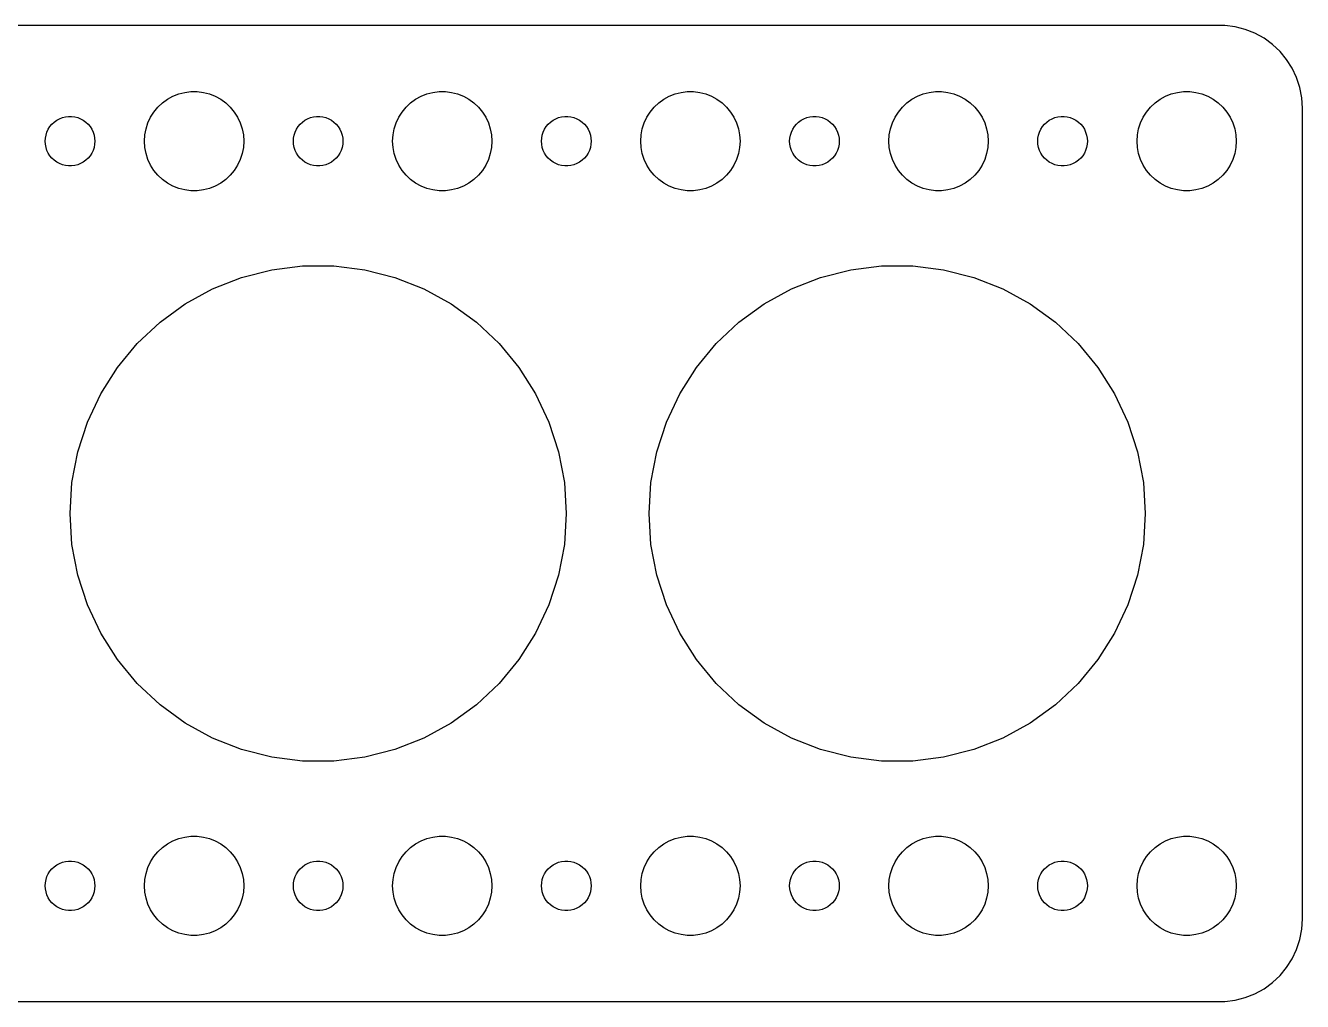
# Model space of a CAD drawing. Header units: metres. Extents: x -60 to 60, y 40 to 98.
# Drawn here: x -17.7 to 59.5, y 39.5 to 98.5 of the extents above; entities that cross this region are included whole.
import ezdxf

# ---------------------------------------------------------------- set-up
doc = ezdxf.new("R2010")
doc.units = ezdxf.units.M

msp = doc.modelspace()

# ---------------------------------------------------------------- linework, layer by layer
for p, q in [((54.8139, 98.4901), (-54.8139, 98.4901)), ((55.4369, 98.4114), (54.8139, 98.4901)), ((56.0451, 98.2553), (55.4369, 98.4114)), ((56.6289, 98.0241), (56.0451, 98.2553)), ((57.1791, 97.7216), (56.6289, 98.0241)), ((57.6871, 97.3526), (57.1791, 97.7216)), ((58.1448, 96.9227), (57.6871, 97.3526)), ((58.5451, 96.4389), (58.1448, 96.9227)), ((58.8815, 95.9088), (58.5451, 96.4389)), ((59.1489, 95.3406), (58.8815, 95.9088)), ((59.3429, 94.7434), (59.1489, 95.3406)), ((-9.10747, 94.033), (-8.77733, 94.2145)), ((-8.77733, 94.2145), (-8.42705, 94.3532)), ((-8.42705, 94.3532), (-8.06213, 94.4469)), ((-8.06213, 94.4469), (-7.68837, 94.4941)), ((-7.68837, 94.4941), (-7.31161, 94.4941)), ((-7.31161, 94.4941), (-6.93785, 94.4469)), ((-6.93785, 94.4469), (-6.57294, 94.3532)), ((-6.57294, 94.3532), (-6.22266, 94.2145)), ((-6.22266, 94.2145), (-5.89252, 94.033)), ((5.89252, 94.033), (6.22266, 94.2145)), ((6.22266, 94.2145), (6.57294, 94.3532)), ((6.57294, 94.3532), (6.93785, 94.4469)), ((6.93785, 94.4469), (7.31161, 94.4941)), ((7.31161, 94.4941), (7.68837, 94.4941)), ((7.68837, 94.4941), (8.06213, 94.4469)), ((8.06213, 94.4469), (8.42705, 94.3532)), ((8.42705, 94.3532), (8.77733, 94.2145)), ((8.77733, 94.2145), (9.10747, 94.033)), ((20.8925, 94.033), (21.2227, 94.2145)), ((21.2227, 94.2145), (21.5729, 94.3532)), ((21.5729, 94.3532), (21.9379, 94.4469)), ((21.9379, 94.4469), (22.3116, 94.4941)), ((22.3116, 94.4941), (22.6884, 94.4941)), ((22.6884, 94.4941), (23.0621, 94.4469)), ((23.0621, 94.4469), (23.427, 94.3532)), ((23.427, 94.3532), (23.7773, 94.2145)), ((23.7773, 94.2145), (24.1075, 94.033)), ((35.8925, 94.033), (36.2227, 94.2145)), ((36.2227, 94.2145), (36.5729, 94.3532)), ((36.5729, 94.3532), (36.9379, 94.4469)), ((36.9379, 94.4469), (37.3116, 94.4941)), ((37.3116, 94.4941), (37.6884, 94.4941)), ((37.6884, 94.4941), (38.0621, 94.4469)), ((38.0621, 94.4469), (38.427, 94.3532)), ((38.427, 94.3532), (38.7773, 94.2145)), ((38.7773, 94.2145), (39.1075, 94.033)), ((50.8925, 94.033), (51.2227, 94.2145)), ((51.2227, 94.2145), (51.5729, 94.3532)), ((51.5729, 94.3532), (51.9379, 94.4469)), ((51.9379, 94.4469), (52.3116, 94.4941)), ((52.3116, 94.4941), (52.6884, 94.4941)), ((52.6884, 94.4941), (53.0621, 94.4469)), ((53.0621, 94.4469), (53.427, 94.3532)), ((53.427, 94.3532), (53.7773, 94.2145)), ((53.7773, 94.2145), (54.1075, 94.033)), ((59.4606, 94.1267), (59.3429, 94.7434)), ((-9.92705, 93.2634), (-9.6869, 93.5536)), ((-9.6869, 93.5536), (-9.41226, 93.8115)), ((-9.41226, 93.8115), (-9.10747, 94.033)), ((-5.89252, 94.033), (-5.58772, 93.8115)), ((-5.58772, 93.8115), (-5.31308, 93.5536)), ((-5.31308, 93.5536), (-5.07294, 93.2634)), ((5.07294, 93.2634), (5.31308, 93.5536)), ((5.31308, 93.5536), (5.58772, 93.8115)), ((5.58772, 93.8115), (5.89252, 94.033)), ((9.10747, 94.033), (9.41226, 93.8115)), ((9.41226, 93.8115), (9.6869, 93.5536)), ((9.6869, 93.5536), (9.92705, 93.2634)), ((20.0729, 93.2634), (20.3131, 93.5536)), ((20.3131, 93.5536), (20.5877, 93.8115)), ((20.5877, 93.8115), (20.8925, 94.033)), ((24.1075, 94.033), (24.4123, 93.8115)), ((24.4123, 93.8115), (24.6869, 93.5536)), ((24.6869, 93.5536), (24.927, 93.2634)), ((35.0729, 93.2634), (35.3131, 93.5536)), ((35.3131, 93.5536), (35.5877, 93.8115)), ((35.5877, 93.8115), (35.8925, 94.033)), ((39.1075, 94.033), (39.4123, 93.8115)), ((39.4123, 93.8115), (39.6869, 93.5536)), ((39.6869, 93.5536), (39.927, 93.2634)), ((50.0729, 93.2634), (50.3131, 93.5536)), ((50.3131, 93.5536), (50.5877, 93.8115)), ((50.5877, 93.8115), (50.8925, 94.033)), ((54.1075, 94.033), (54.4123, 93.8115)), ((54.4123, 93.8115), (54.6869, 93.5536)), ((54.6869, 93.5536), (54.927, 93.2634)), ((59.5, 93.5), (59.4606, 94.1267)), ((59.5, 44.5), (59.5, 93.5)), ((-16.0934, 92.5268), (-15.9561, 92.6558)), ((-15.9561, 92.6558), (-15.8037, 92.7665)), ((-15.8037, 92.7665), (-15.6387, 92.8572)), ((-15.6387, 92.8572), (-15.4635, 92.9266)), ((-15.4635, 92.9266), (-15.2811, 92.9734)), ((-15.2811, 92.9734), (-15.0942, 92.997)), ((-15.0942, 92.997), (-14.9058, 92.997)), ((-14.9058, 92.997), (-14.7189, 92.9734)), ((-14.7189, 92.9734), (-14.5365, 92.9266)), ((-14.5365, 92.9266), (-14.3613, 92.8572)), ((-14.3613, 92.8572), (-14.1963, 92.7665)), ((-14.1963, 92.7665), (-14.0439, 92.6558)), ((-14.0439, 92.6558), (-13.9065, 92.5268)), ((-10.2893, 92.6044), (-10.1289, 92.9453)), ((-10.1289, 92.9453), (-9.92705, 93.2634)), ((-5.07294, 93.2634), (-4.87108, 92.9453)), ((-4.87108, 92.9453), (-4.71066, 92.6044)), ((-1.09344, 92.5268), (-0.95613, 92.6558)), ((-0.95613, 92.6558), (-0.80373, 92.7665)), ((-0.80373, 92.7665), (-0.63866, 92.8572)), ((-0.63866, 92.8572), (-0.46352, 92.9266)), ((-0.46352, 92.9266), (-0.28107, 92.9734)), ((-0.28107, 92.9734), (-0.09418, 92.997)), ((-0.09418, 92.997), (0.09418, 92.997)), ((0.09418, 92.997), (0.28107, 92.9734)), ((0.28107, 92.9734), (0.46352, 92.9266)), ((0.46352, 92.9266), (0.63866, 92.8572)), ((0.63866, 92.8572), (0.80373, 92.7665)), ((0.80373, 92.7665), (0.95613, 92.6558)), ((0.95613, 92.6558), (1.09344, 92.5268)), ((4.71066, 92.6044), (4.87108, 92.9453)), ((4.87108, 92.9453), (5.07294, 93.2634)), ((9.92705, 93.2634), (10.1289, 92.9453)), ((10.1289, 92.9453), (10.2893, 92.6044)), ((13.9065, 92.5268), (14.0439, 92.6558)), ((14.0439, 92.6558), (14.1963, 92.7665)), ((14.1963, 92.7665), (14.3613, 92.8572)), ((14.3613, 92.8572), (14.5365, 92.9266)), ((14.5365, 92.9266), (14.7189, 92.9734)), ((14.7189, 92.9734), (14.9058, 92.997)), ((14.9058, 92.997), (15.0942, 92.997)), ((15.0942, 92.997), (15.2811, 92.9734)), ((15.2811, 92.9734), (15.4635, 92.9266)), ((15.4635, 92.9266), (15.6387, 92.8572)), ((15.6387, 92.8572), (15.8037, 92.7665)), ((15.8037, 92.7665), (15.9561, 92.6558)), ((15.9561, 92.6558), (16.0934, 92.5268)), ((19.7107, 92.6044), (19.8711, 92.9453)), ((19.8711, 92.9453), (20.0729, 93.2634)), ((24.927, 93.2634), (25.1289, 92.9453)), ((25.1289, 92.9453), (25.2893, 92.6044)), ((28.9065, 92.5268), (29.0439, 92.6558)), ((29.0439, 92.6558), (29.1963, 92.7665)), ((29.1963, 92.7665), (29.3613, 92.8572)), ((29.3613, 92.8572), (29.5365, 92.9266)), ((29.5365, 92.9266), (29.7189, 92.9734)), ((29.7189, 92.9734), (29.9058, 92.997)), ((29.9058, 92.997), (30.0942, 92.997)), ((30.0942, 92.997), (30.2811, 92.9734)), ((30.2811, 92.9734), (30.4635, 92.9266)), ((30.4635, 92.9266), (30.6387, 92.8572)), ((30.6387, 92.8572), (30.8037, 92.7665)), ((30.8037, 92.7665), (30.9561, 92.6558)), ((30.9561, 92.6558), (31.0934, 92.5268)), ((34.7107, 92.6044), (34.8711, 92.9453)), ((34.8711, 92.9453), (35.0729, 93.2634)), ((39.927, 93.2634), (40.1289, 92.9453)), ((40.1289, 92.9453), (40.2893, 92.6044)), ((43.9065, 92.5268), (44.0439, 92.6558)), ((44.0439, 92.6558), (44.1963, 92.7665)), ((44.1963, 92.7665), (44.3613, 92.8572)), ((44.3613, 92.8572), (44.5365, 92.9266)), ((44.5365, 92.9266), (44.7189, 92.9734)), ((44.7189, 92.9734), (44.9058, 92.997)), ((44.9058, 92.997), (45.0942, 92.997)), ((45.0942, 92.997), (45.2811, 92.9734)), ((45.2811, 92.9734), (45.4635, 92.9266)), ((45.4635, 92.9266), (45.6387, 92.8572)), ((45.6387, 92.8572), (45.8037, 92.7665)), ((45.8037, 92.7665), (45.9561, 92.6558)), ((45.9561, 92.6558), (46.0934, 92.5268)), ((49.7107, 92.6044), (49.8711, 92.9453)), ((49.8711, 92.9453), (50.0729, 93.2634)), ((54.927, 93.2634), (55.1289, 92.9453)), ((55.1289, 92.9453), (55.2893, 92.6044)), ((-16.4882, 91.688), (-16.4529, 91.873)), ((-16.4529, 91.873), (-16.3947, 92.0522)), ((-16.3947, 92.0522), (-16.3145, 92.2226)), ((-16.3145, 92.2226), (-16.2135, 92.3817)), ((-16.2135, 92.3817), (-16.0934, 92.5268)), ((-13.9065, 92.5268), (-13.7865, 92.3817)), ((-13.7865, 92.3817), (-13.6855, 92.2226)), ((-13.6855, 92.2226), (-13.6053, 92.0522)), ((-13.6053, 92.0522), (-13.5471, 91.873)), ((-13.5471, 91.873), (-13.5118, 91.688)), ((-10.5, 91.5), (-10.4763, 91.876)), ((-10.4763, 91.876), (-10.4057, 92.2461)), ((-10.4057, 92.2461), (-10.2893, 92.6044)), ((-4.71066, 92.6044), (-4.59424, 92.2461)), ((-4.59424, 92.2461), (-4.52365, 91.876)), ((-4.52365, 91.876), (-4.5, 91.5)), ((-1.48816, 91.688), (-1.45287, 91.873)), ((-1.45287, 91.873), (-1.39465, 92.0522)), ((-1.39465, 92.0522), (-1.31445, 92.2226)), ((-1.31445, 92.2226), (-1.21352, 92.3817)), ((-1.21352, 92.3817), (-1.09344, 92.5268)), ((1.09344, 92.5268), (1.21352, 92.3817)), ((1.21352, 92.3817), (1.31445, 92.2226)), ((1.31445, 92.2226), (1.39465, 92.0522)), ((1.39465, 92.0522), (1.45287, 91.873)), ((1.45287, 91.873), (1.48816, 91.688)), ((4.5, 91.5), (4.52365, 91.876)), ((4.52365, 91.876), (4.59424, 92.2461)), ((4.59424, 92.2461), (4.71066, 92.6044)), ((10.2893, 92.6044), (10.4057, 92.2461)), ((10.4057, 92.2461), (10.4763, 91.876)), ((10.4763, 91.876), (10.5, 91.5)), ((13.5118, 91.688), (13.5471, 91.873)), ((13.5471, 91.873), (13.6053, 92.0522)), ((13.6053, 92.0522), (13.6855, 92.2226)), ((13.6855, 92.2226), (13.7865, 92.3817)), ((13.7865, 92.3817), (13.9065, 92.5268)), ((16.0934, 92.5268), (16.2135, 92.3817)), ((16.2135, 92.3817), (16.3145, 92.2226)), ((16.3145, 92.2226), (16.3947, 92.0522)), ((16.3947, 92.0522), (16.4529, 91.873)), ((16.4529, 91.873), (16.4882, 91.688)), ((19.5, 91.5), (19.5237, 91.876)), ((19.5237, 91.876), (19.5942, 92.2461)), ((19.5942, 92.2461), (19.7107, 92.6044)), ((25.2893, 92.6044), (25.4057, 92.2461)), ((25.4057, 92.2461), (25.4763, 91.876)), ((25.4763, 91.876), (25.5, 91.5)), ((28.5118, 91.688), (28.5471, 91.873)), ((28.5471, 91.873), (28.6053, 92.0522)), ((28.6053, 92.0522), (28.6855, 92.2226)), ((28.6855, 92.2226), (28.7865, 92.3817)), ((28.7865, 92.3817), (28.9065, 92.5268)), ((31.0934, 92.5268), (31.2135, 92.3817)), ((31.2135, 92.3817), (31.3145, 92.2226)), ((31.3145, 92.2226), (31.3947, 92.0522)), ((31.3947, 92.0522), (31.4529, 91.873)), ((31.4529, 91.873), (31.4882, 91.688)), ((34.5, 91.5), (34.5237, 91.876)), ((34.5237, 91.876), (34.5942, 92.2461)), ((34.5942, 92.2461), (34.7107, 92.6044)), ((40.2893, 92.6044), (40.4057, 92.2461)), ((40.4057, 92.2461), (40.4763, 91.876)), ((40.4763, 91.876), (40.5, 91.5)), ((43.5118, 91.688), (43.5471, 91.873)), ((43.5471, 91.873), (43.6053, 92.0522)), ((43.6053, 92.0522), (43.6855, 92.2226)), ((43.6855, 92.2226), (43.7865, 92.3817)), ((43.7865, 92.3817), (43.9065, 92.5268)), ((46.0934, 92.5268), (46.2135, 92.3817)), ((46.2135, 92.3817), (46.3145, 92.2226)), ((46.3145, 92.2226), (46.3947, 92.0522)), ((46.3947, 92.0522), (46.4529, 91.873)), ((46.4529, 91.873), (46.4882, 91.688)), ((49.5, 91.5), (49.5237, 91.876)), ((49.5237, 91.876), (49.5942, 92.2461)), ((49.5942, 92.2461), (49.7107, 92.6044)), ((55.2893, 92.6044), (55.4057, 92.2461)), ((55.4057, 92.2461), (55.4763, 91.876)), ((55.4763, 91.876), (55.5, 91.5)), ((-16.5, 91.5), (-16.4882, 91.688)), ((-16.4882, 91.312), (-16.5, 91.5)), ((-16.4529, 91.127), (-16.4882, 91.312)), ((-16.3947, 90.9478), (-16.4529, 91.127)), ((-13.5471, 91.127), (-13.6053, 90.9478)), ((-13.5118, 91.312), (-13.5471, 91.127)), ((-13.5118, 91.688), (-13.5, 91.5)), ((-13.5, 91.5), (-13.5118, 91.312)), ((-10.4763, 91.124), (-10.5, 91.5)), ((-10.4057, 90.7539), (-10.4763, 91.124)), ((-4.52365, 91.124), (-4.59424, 90.7539)), ((-4.5, 91.5), (-4.52365, 91.124)), ((-1.5, 91.5), (-1.48816, 91.688)), ((-1.48816, 91.312), (-1.5, 91.5)), ((-1.45287, 91.127), (-1.48816, 91.312)), ((-1.39465, 90.9478), (-1.45287, 91.127)), ((1.45287, 91.127), (1.39465, 90.9478)), ((1.48816, 91.312), (1.45287, 91.127)), ((1.48816, 91.688), (1.5, 91.5)), ((1.5, 91.5), (1.48816, 91.312)), ((4.52365, 91.124), (4.5, 91.5)), ((4.59424, 90.7539), (4.52365, 91.124)), ((10.4763, 91.124), (10.4057, 90.7539)), ((10.5, 91.5), (10.4763, 91.124)), ((13.5, 91.5), (13.5118, 91.688)), ((13.5118, 91.312), (13.5, 91.5)), ((13.5471, 91.127), (13.5118, 91.312)), ((13.6053, 90.9478), (13.5471, 91.127)), ((16.4529, 91.127), (16.3947, 90.9478)), ((16.4882, 91.312), (16.4529, 91.127)), ((16.4882, 91.688), (16.5, 91.5)), ((16.5, 91.5), (16.4882, 91.312)), ((19.5237, 91.124), (19.5, 91.5)), ((19.5942, 90.7539), (19.5237, 91.124)), ((25.4763, 91.124), (25.4057, 90.7539)), ((25.5, 91.5), (25.4763, 91.124)), ((28.5, 91.5), (28.5118, 91.688)), ((28.5118, 91.312), (28.5, 91.5)), ((28.5471, 91.127), (28.5118, 91.312)), ((28.6053, 90.9478), (28.5471, 91.127)), ((31.4529, 91.127), (31.3947, 90.9478)), ((31.4882, 91.312), (31.4529, 91.127)), ((31.4882, 91.688), (31.5, 91.5)), ((31.5, 91.5), (31.4882, 91.312)), ((34.5237, 91.124), (34.5, 91.5)), ((34.5942, 90.7539), (34.5237, 91.124)), ((40.4763, 91.124), (40.4057, 90.7539)), ((40.5, 91.5), (40.4763, 91.124)), ((43.5, 91.5), (43.5118, 91.688)), ((43.5118, 91.312), (43.5, 91.5)), ((43.5471, 91.127), (43.5118, 91.312)), ((43.6053, 90.9478), (43.5471, 91.127)), ((46.4529, 91.127), (46.3947, 90.9478)), ((46.4882, 91.312), (46.4529, 91.127)), ((46.4882, 91.688), (46.5, 91.5)), ((46.5, 91.5), (46.4882, 91.312)), ((49.5237, 91.124), (49.5, 91.5)), ((49.5942, 90.7539), (49.5237, 91.124)), ((55.4763, 91.124), (55.4057, 90.7539)), ((55.5, 91.5), (55.4763, 91.124)), ((-16.3145, 90.7774), (-16.3947, 90.9478)), ((-16.2135, 90.6183), (-16.3145, 90.7774)), ((-16.0934, 90.4732), (-16.2135, 90.6183)), ((-15.9561, 90.3442), (-16.0934, 90.4732)), ((-15.8037, 90.2335), (-15.9561, 90.3442)), ((-14.0439, 90.3442), (-14.1963, 90.2335)), ((-13.9065, 90.4732), (-14.0439, 90.3442)), ((-13.7865, 90.6183), (-13.9065, 90.4732)), ((-13.6855, 90.7774), (-13.7865, 90.6183)), ((-13.6053, 90.9478), (-13.6855, 90.7774)), ((-10.2893, 90.3956), (-10.4057, 90.7539)), ((-10.1289, 90.0547), (-10.2893, 90.3956)), ((-4.71066, 90.3956), (-4.87108, 90.0547)), ((-4.59424, 90.7539), (-4.71066, 90.3956)), ((-1.31445, 90.7774), (-1.39465, 90.9478)), ((-1.21352, 90.6183), (-1.31445, 90.7774)), ((-1.09344, 90.4732), (-1.21352, 90.6183)), ((-0.95613, 90.3442), (-1.09344, 90.4732)), ((-0.80373, 90.2335), (-0.95613, 90.3442)), ((0.95613, 90.3442), (0.80373, 90.2335)), ((1.09344, 90.4732), (0.95613, 90.3442)), ((1.21352, 90.6183), (1.09344, 90.4732)), ((1.31445, 90.7774), (1.21352, 90.6183)), ((1.39465, 90.9478), (1.31445, 90.7774)), ((4.71066, 90.3956), (4.59424, 90.7539)), ((4.87108, 90.0547), (4.71066, 90.3956)), ((10.2893, 90.3956), (10.1289, 90.0547)), ((10.4057, 90.7539), (10.2893, 90.3956)), ((13.6855, 90.7774), (13.6053, 90.9478)), ((13.7865, 90.6183), (13.6855, 90.7774)), ((13.9065, 90.4732), (13.7865, 90.6183)), ((14.0439, 90.3442), (13.9065, 90.4732)), ((14.1963, 90.2335), (14.0439, 90.3442)), ((15.9561, 90.3442), (15.8037, 90.2335)), ((16.0934, 90.4732), (15.9561, 90.3442)), ((16.2135, 90.6183), (16.0934, 90.4732)), ((16.3145, 90.7774), (16.2135, 90.6183)), ((16.3947, 90.9478), (16.3145, 90.7774)), ((19.7107, 90.3956), (19.5942, 90.7539)), ((19.8711, 90.0547), (19.7107, 90.3956)), ((25.2893, 90.3956), (25.1289, 90.0547)), ((25.4057, 90.7539), (25.2893, 90.3956)), ((28.6855, 90.7774), (28.6053, 90.9478)), ((28.7865, 90.6183), (28.6855, 90.7774)), ((28.9065, 90.4732), (28.7865, 90.6183)), ((29.0439, 90.3442), (28.9065, 90.4732)), ((29.1963, 90.2335), (29.0439, 90.3442)), ((30.9561, 90.3442), (30.8037, 90.2335)), ((31.0934, 90.4732), (30.9561, 90.3442)), ((31.2135, 90.6183), (31.0934, 90.4732)), ((31.3145, 90.7774), (31.2135, 90.6183)), ((31.3947, 90.9478), (31.3145, 90.7774)), ((34.7107, 90.3956), (34.5942, 90.7539)), ((34.8711, 90.0547), (34.7107, 90.3956)), ((40.2893, 90.3956), (40.1289, 90.0547)), ((40.4057, 90.7539), (40.2893, 90.3956)), ((43.6855, 90.7774), (43.6053, 90.9478)), ((43.7865, 90.6183), (43.6855, 90.7774)), ((43.9065, 90.4732), (43.7865, 90.6183)), ((44.0439, 90.3442), (43.9065, 90.4732)), ((44.1963, 90.2335), (44.0439, 90.3442)), ((45.9561, 90.3442), (45.8037, 90.2335)), ((46.0934, 90.4732), (45.9561, 90.3442)), ((46.2135, 90.6183), (46.0934, 90.4732)), ((46.3145, 90.7774), (46.2135, 90.6183)), ((46.3947, 90.9478), (46.3145, 90.7774)), ((49.7107, 90.3956), (49.5942, 90.7539)), ((49.8711, 90.0547), (49.7107, 90.3956)), ((55.2893, 90.3956), (55.1289, 90.0547)), ((55.4057, 90.7539), (55.2893, 90.3956)), ((-15.6387, 90.1427), (-15.8037, 90.2335)), ((-15.4635, 90.0734), (-15.6387, 90.1427)), ((-15.2811, 90.0266), (-15.4635, 90.0734)), ((-15.0942, 90.003), (-15.2811, 90.0266)), ((-14.9058, 90.003), (-15.0942, 90.003)), ((-14.7189, 90.0266), (-14.9058, 90.003)), ((-14.5365, 90.0734), (-14.7189, 90.0266)), ((-14.3613, 90.1427), (-14.5365, 90.0734)), ((-14.1963, 90.2335), (-14.3613, 90.1427)), ((-9.92705, 89.7366), (-10.1289, 90.0547)), ((-9.6869, 89.4464), (-9.92705, 89.7366)), ((-5.07294, 89.7366), (-5.31308, 89.4464)), ((-4.87108, 90.0547), (-5.07294, 89.7366)), ((-0.63866, 90.1427), (-0.80373, 90.2335)), ((-0.46352, 90.0734), (-0.63866, 90.1427)), ((-0.28107, 90.0266), (-0.46352, 90.0734)), ((-0.09418, 90.003), (-0.28107, 90.0266)), ((0.09418, 90.003), (-0.09418, 90.003)), ((0.28107, 90.0266), (0.09418, 90.003)), ((0.46352, 90.0734), (0.28107, 90.0266)), ((0.63866, 90.1427), (0.46352, 90.0734)), ((0.80373, 90.2335), (0.63866, 90.1427)), ((5.07294, 89.7366), (4.87108, 90.0547)), ((5.31308, 89.4464), (5.07294, 89.7366)), ((9.92705, 89.7366), (9.6869, 89.4464)), ((10.1289, 90.0547), (9.92705, 89.7366)), ((14.3613, 90.1427), (14.1963, 90.2335)), ((14.5365, 90.0734), (14.3613, 90.1427)), ((14.7189, 90.0266), (14.5365, 90.0734)), ((14.9058, 90.003), (14.7189, 90.0266)), ((15.0942, 90.003), (14.9058, 90.003)), ((15.2811, 90.0266), (15.0942, 90.003)), ((15.4635, 90.0734), (15.2811, 90.0266)), ((15.6387, 90.1427), (15.4635, 90.0734)), ((15.8037, 90.2335), (15.6387, 90.1427)), ((20.0729, 89.7366), (19.8711, 90.0547)), ((20.3131, 89.4464), (20.0729, 89.7366)), ((24.927, 89.7366), (24.6869, 89.4464)), ((25.1289, 90.0547), (24.927, 89.7366)), ((29.3613, 90.1427), (29.1963, 90.2335)), ((29.5365, 90.0734), (29.3613, 90.1427)), ((29.7189, 90.0266), (29.5365, 90.0734)), ((29.9058, 90.003), (29.7189, 90.0266)), ((30.0942, 90.003), (29.9058, 90.003)), ((30.2811, 90.0266), (30.0942, 90.003)), ((30.4635, 90.0734), (30.2811, 90.0266)), ((30.6387, 90.1427), (30.4635, 90.0734)), ((30.8037, 90.2335), (30.6387, 90.1427)), ((35.0729, 89.7366), (34.8711, 90.0547)), ((35.3131, 89.4464), (35.0729, 89.7366)), ((39.927, 89.7366), (39.6869, 89.4464)), ((40.1289, 90.0547), (39.927, 89.7366)), ((44.3613, 90.1427), (44.1963, 90.2335)), ((44.5365, 90.0734), (44.3613, 90.1427)), ((44.7189, 90.0266), (44.5365, 90.0734)), ((44.9058, 90.003), (44.7189, 90.0266)), ((45.0942, 90.003), (44.9058, 90.003)), ((45.2811, 90.0266), (45.0942, 90.003)), ((45.4635, 90.0734), (45.2811, 90.0266)), ((45.6387, 90.1427), (45.4635, 90.0734)), ((45.8037, 90.2335), (45.6387, 90.1427)), ((50.0729, 89.7366), (49.8711, 90.0547)), ((50.3131, 89.4464), (50.0729, 89.7366)), ((54.927, 89.7366), (54.6869, 89.4464)), ((55.1289, 90.0547), (54.927, 89.7366)), ((-9.41226, 89.1884), (-9.6869, 89.4464)), ((-9.10747, 88.967), (-9.41226, 89.1884)), ((-8.77733, 88.7855), (-9.10747, 88.967)), ((-8.42705, 88.6468), (-8.77733, 88.7855)), ((-6.22266, 88.7855), (-6.57294, 88.6468)), ((-5.89252, 88.967), (-6.22266, 88.7855)), ((-5.58772, 89.1884), (-5.89252, 88.967)), ((-5.31308, 89.4464), (-5.58772, 89.1884)), ((5.58772, 89.1884), (5.31308, 89.4464)), ((5.89252, 88.967), (5.58772, 89.1884)), ((6.22266, 88.7855), (5.89252, 88.967)), ((6.57294, 88.6468), (6.22266, 88.7855)), ((8.77733, 88.7855), (8.42705, 88.6468)), ((9.10747, 88.967), (8.77733, 88.7855)), ((9.41226, 89.1884), (9.10747, 88.967)), ((9.6869, 89.4464), (9.41226, 89.1884)), ((20.5877, 89.1884), (20.3131, 89.4464)), ((20.8925, 88.967), (20.5877, 89.1884)), ((21.2227, 88.7855), (20.8925, 88.967)), ((21.5729, 88.6468), (21.2227, 88.7855)), ((23.7773, 88.7855), (23.427, 88.6468)), ((24.1075, 88.967), (23.7773, 88.7855)), ((24.4123, 89.1884), (24.1075, 88.967)), ((24.6869, 89.4464), (24.4123, 89.1884)), ((35.5877, 89.1884), (35.3131, 89.4464)), ((35.8925, 88.967), (35.5877, 89.1884)), ((36.2227, 88.7855), (35.8925, 88.967)), ((36.5729, 88.6468), (36.2227, 88.7855)), ((38.7773, 88.7855), (38.427, 88.6468)), ((39.1075, 88.967), (38.7773, 88.7855)), ((39.4123, 89.1884), (39.1075, 88.967)), ((39.6869, 89.4464), (39.4123, 89.1884)), ((50.5877, 89.1884), (50.3131, 89.4464)), ((50.8925, 88.967), (50.5877, 89.1884)), ((51.2227, 88.7855), (50.8925, 88.967)), ((51.5729, 88.6468), (51.2227, 88.7855)), ((53.7773, 88.7855), (53.427, 88.6468)), ((54.1075, 88.967), (53.7773, 88.7855)), ((54.4123, 89.1884), (54.1075, 88.967)), ((54.6869, 89.4464), (54.4123, 89.1884)), ((-8.06213, 88.5531), (-8.42705, 88.6468)), ((-7.68837, 88.5059), (-8.06213, 88.5531)), ((-7.31161, 88.5059), (-7.68837, 88.5059)), ((-6.93785, 88.5531), (-7.31161, 88.5059)), ((-6.57294, 88.6468), (-6.93785, 88.5531)), ((6.93785, 88.5531), (6.57294, 88.6468)), ((7.31161, 88.5059), (6.93785, 88.5531)), ((7.68837, 88.5059), (7.31161, 88.5059)), ((8.06213, 88.5531), (7.68837, 88.5059)), ((8.42705, 88.6468), (8.06213, 88.5531)), ((21.9379, 88.5531), (21.5729, 88.6468)), ((22.3116, 88.5059), (21.9379, 88.5531)), ((22.6884, 88.5059), (22.3116, 88.5059)), ((23.0621, 88.5531), (22.6884, 88.5059)), ((23.427, 88.6468), (23.0621, 88.5531)), ((36.9379, 88.5531), (36.5729, 88.6468)), ((37.3116, 88.5059), (36.9379, 88.5531)), ((37.6884, 88.5059), (37.3116, 88.5059)), ((38.0621, 88.5531), (37.6884, 88.5059)), ((38.427, 88.6468), (38.0621, 88.5531)), ((51.9379, 88.5531), (51.5729, 88.6468)), ((52.3116, 88.5059), (51.9379, 88.5531)), ((52.6884, 88.5059), (52.3116, 88.5059)), ((53.0621, 88.5531), (52.6884, 88.5059)), ((53.427, 88.6468), (53.0621, 88.5531)), ((-4.63525, 83.2658), (-2.81071, 83.7343)), ((-2.81071, 83.7343), (-0.94185, 83.9704)), ((-0.94185, 83.9704), (0.94185, 83.9704)), ((0.94185, 83.9704), (2.81071, 83.7343)), ((2.81071, 83.7343), (4.63525, 83.2658)), ((30.3647, 83.2658), (32.1893, 83.7343)), ((32.1893, 83.7343), (34.0581, 83.9704)), ((34.0581, 83.9704), (35.9418, 83.9704)), ((35.9418, 83.9704), (37.8107, 83.7343)), ((37.8107, 83.7343), (39.6353, 83.2658)), ((-6.38669, 82.5724), (-4.63525, 83.2658)), ((4.63525, 83.2658), (6.38669, 82.5724)), ((28.6133, 82.5724), (30.3647, 83.2658)), ((39.6353, 83.2658), (41.3867, 82.5724)), ((-8.0374, 81.6649), (-6.38669, 82.5724)), ((6.38669, 82.5724), (8.0374, 81.6649)), ((26.9626, 81.6649), (28.6133, 82.5724)), ((41.3867, 82.5724), (43.0374, 81.6649)), ((-9.56136, 80.5577), (-8.0374, 81.6649)), ((8.0374, 81.6649), (9.56136, 80.5577)), ((25.4386, 80.5577), (26.9626, 81.6649)), ((43.0374, 81.6649), (44.5614, 80.5577)), ((-10.9345, 79.2682), (-9.56136, 80.5577)), ((9.56136, 80.5577), (10.9345, 79.2682)), ((24.0655, 79.2682), (25.4386, 80.5577)), ((44.5614, 80.5577), (45.9345, 79.2682)), ((-12.1353, 77.8168), (-10.9345, 79.2682)), ((10.9345, 79.2682), (12.1353, 77.8168)), ((22.8647, 77.8168), (24.0655, 79.2682)), ((45.9345, 79.2682), (47.1353, 77.8168)), ((-13.1446, 76.2263), (-12.1353, 77.8168)), ((12.1353, 77.8168), (13.1446, 76.2263)), ((21.8554, 76.2263), (22.8647, 77.8168)), ((47.1353, 77.8168), (48.1446, 76.2263)), ((-13.9466, 74.5219), (-13.1446, 76.2263)), ((13.1446, 76.2263), (13.9466, 74.5219)), ((21.0533, 74.5219), (21.8554, 76.2263)), ((48.1446, 76.2263), (48.9466, 74.5219)), ((-14.5287, 72.7303), (-13.9466, 74.5219)), ((13.9466, 74.5219), (14.5287, 72.7303)), ((20.4713, 72.7303), (21.0533, 74.5219)), ((48.9466, 74.5219), (49.5287, 72.7303)), ((-14.8817, 70.88), (-14.5287, 72.7303)), ((14.5287, 72.7303), (14.8817, 70.88)), ((20.1183, 70.88), (20.4713, 72.7303)), ((49.5287, 72.7303), (49.8817, 70.88)), ((-15, 69), (-14.8817, 70.88)), ((14.8817, 70.88), (15, 69)), ((20, 69), (20.1183, 70.88)), ((49.8817, 70.88), (50, 69)), ((-14.8817, 67.12), (-15, 69)), ((15, 69), (14.8817, 67.12)), ((20.1183, 67.12), (20, 69)), ((50, 69), (49.8817, 67.12)), ((-14.5287, 65.2697), (-14.8817, 67.12)), ((14.8817, 67.12), (14.5287, 65.2697)), ((20.4713, 65.2697), (20.1183, 67.12)), ((49.8817, 67.12), (49.5287, 65.2697)), ((-13.9466, 63.4781), (-14.5287, 65.2697)), ((14.5287, 65.2697), (13.9466, 63.4781)), ((21.0533, 63.4781), (20.4713, 65.2697)), ((49.5287, 65.2697), (48.9466, 63.4781)), ((-13.1446, 61.7737), (-13.9466, 63.4781)), ((13.9466, 63.4781), (13.1446, 61.7737)), ((21.8554, 61.7737), (21.0533, 63.4781)), ((48.9466, 63.4781), (48.1446, 61.7737)), ((-12.1353, 60.1832), (-13.1446, 61.7737)), ((13.1446, 61.7737), (12.1353, 60.1832)), ((22.8647, 60.1832), (21.8554, 61.7737)), ((48.1446, 61.7737), (47.1353, 60.1832)), ((-10.9345, 58.7318), (-12.1353, 60.1832)), ((12.1353, 60.1832), (10.9345, 58.7318)), ((24.0655, 58.7318), (22.8647, 60.1832)), ((47.1353, 60.1832), (45.9345, 58.7318)), ((-9.56136, 57.4423), (-10.9345, 58.7318)), ((10.9345, 58.7318), (9.56136, 57.4423)), ((25.4386, 57.4423), (24.0655, 58.7318)), ((45.9345, 58.7318), (44.5614, 57.4423)), ((-8.0374, 56.3351), (-9.56136, 57.4423)), ((9.56136, 57.4423), (8.0374, 56.3351)), ((26.9626, 56.3351), (25.4386, 57.4423)), ((44.5614, 57.4423), (43.0374, 56.3351)), ((-6.38669, 55.4276), (-8.0374, 56.3351)), ((8.0374, 56.3351), (6.38669, 55.4276)), ((28.6133, 55.4276), (26.9626, 56.3351)), ((43.0374, 56.3351), (41.3867, 55.4276)), ((-4.63525, 54.7342), (-6.38669, 55.4276)), ((6.38669, 55.4276), (4.63525, 54.7342)), ((30.3647, 54.7342), (28.6133, 55.4276)), ((41.3867, 55.4276), (39.6353, 54.7342)), ((-2.81071, 54.2657), (-4.63525, 54.7342)), ((-0.94185, 54.0296), (-2.81071, 54.2657)), ((2.81071, 54.2657), (0.94185, 54.0296)), ((4.63525, 54.7342), (2.81071, 54.2657)), ((32.1893, 54.2657), (30.3647, 54.7342)), ((34.0581, 54.0296), (32.1893, 54.2657)), ((37.8107, 54.2657), (35.9418, 54.0296)), ((39.6353, 54.7342), (37.8107, 54.2657)), ((0.94185, 54.0296), (-0.94185, 54.0296)), ((35.9418, 54.0296), (34.0581, 54.0296)), ((-8.42705, 49.3532), (-8.06213, 49.4469)), ((-8.06213, 49.4469), (-7.68837, 49.4941)), ((-7.68837, 49.4941), (-7.31161, 49.4941)), ((-7.31161, 49.4941), (-6.93785, 49.4469)), ((-6.93785, 49.4469), (-6.57294, 49.3532)), ((6.57294, 49.3532), (6.93785, 49.4469)), ((6.93785, 49.4469), (7.31161, 49.4941)), ((7.31161, 49.4941), (7.68837, 49.4941)), ((7.68837, 49.4941), (8.06213, 49.4469)), ((8.06213, 49.4469), (8.42705, 49.3532)), ((21.5729, 49.3532), (21.9379, 49.4469)), ((21.9379, 49.4469), (22.3116, 49.4941)), ((22.3116, 49.4941), (22.6884, 49.4941)), ((22.6884, 49.4941), (23.0621, 49.4469)), ((23.0621, 49.4469), (23.427, 49.3532)), ((36.5729, 49.3532), (36.9379, 49.4469)), ((36.9379, 49.4469), (37.3116, 49.4941)), ((37.3116, 49.4941), (37.6884, 49.4941)), ((37.6884, 49.4941), (38.0621, 49.4469)), ((38.0621, 49.4469), (38.427, 49.3532)), ((51.5729, 49.3532), (51.9379, 49.4469)), ((51.9379, 49.4469), (52.3116, 49.4941)), ((52.3116, 49.4941), (52.6884, 49.4941)), ((52.6884, 49.4941), (53.0621, 49.4469)), ((53.0621, 49.4469), (53.427, 49.3532)), ((-9.6869, 48.5536), (-9.41226, 48.8116)), ((-9.41226, 48.8116), (-9.10747, 49.033)), ((-9.10747, 49.033), (-8.77733, 49.2145)), ((-8.77733, 49.2145), (-8.42705, 49.3532)), ((-6.57294, 49.3532), (-6.22266, 49.2145)), ((-6.22266, 49.2145), (-5.89252, 49.033)), ((-5.89252, 49.033), (-5.58772, 48.8116)), ((-5.58772, 48.8116), (-5.31308, 48.5536)), ((5.31308, 48.5536), (5.58772, 48.8116)), ((5.58772, 48.8116), (5.89252, 49.033)), ((5.89252, 49.033), (6.22266, 49.2145)), ((6.22266, 49.2145), (6.57294, 49.3532)), ((8.42705, 49.3532), (8.77733, 49.2145)), ((8.77733, 49.2145), (9.10747, 49.033)), ((9.10747, 49.033), (9.41226, 48.8116)), ((9.41226, 48.8116), (9.6869, 48.5536)), ((20.3131, 48.5536), (20.5877, 48.8116)), ((20.5877, 48.8116), (20.8925, 49.033)), ((20.8925, 49.033), (21.2227, 49.2145)), ((21.2227, 49.2145), (21.5729, 49.3532)), ((23.427, 49.3532), (23.7773, 49.2145)), ((23.7773, 49.2145), (24.1075, 49.033)), ((24.1075, 49.033), (24.4123, 48.8116)), ((24.4123, 48.8116), (24.6869, 48.5536)), ((35.3131, 48.5536), (35.5877, 48.8116)), ((35.5877, 48.8116), (35.8925, 49.033)), ((35.8925, 49.033), (36.2227, 49.2145)), ((36.2227, 49.2145), (36.5729, 49.3532)), ((38.427, 49.3532), (38.7773, 49.2145)), ((38.7773, 49.2145), (39.1075, 49.033)), ((39.1075, 49.033), (39.4123, 48.8116)), ((39.4123, 48.8116), (39.6869, 48.5536)), ((50.3131, 48.5536), (50.5877, 48.8116)), ((50.5877, 48.8116), (50.8925, 49.033)), ((50.8925, 49.033), (51.2227, 49.2145)), ((51.2227, 49.2145), (51.5729, 49.3532)), ((53.427, 49.3532), (53.7773, 49.2145)), ((53.7773, 49.2145), (54.1075, 49.033)), ((54.1075, 49.033), (54.4123, 48.8116)), ((54.4123, 48.8116), (54.6869, 48.5536)), ((-15.6387, 47.8573), (-15.4635, 47.9266)), ((-15.4635, 47.9266), (-15.2811, 47.9734)), ((-15.2811, 47.9734), (-15.0942, 47.997)), ((-15.0942, 47.997), (-14.9058, 47.997)), ((-14.9058, 47.997), (-14.7189, 47.9734)), ((-14.7189, 47.9734), (-14.5365, 47.9266)), ((-14.5365, 47.9266), (-14.3613, 47.8573)), ((-10.2893, 47.6044), (-10.1289, 47.9453)), ((-10.1289, 47.9453), (-9.92705, 48.2634)), ((-9.92705, 48.2634), (-9.6869, 48.5536)), ((-5.31308, 48.5536), (-5.07294, 48.2634)), ((-5.07294, 48.2634), (-4.87108, 47.9453)), ((-4.87108, 47.9453), (-4.71066, 47.6044)), ((-0.63866, 47.8573), (-0.46352, 47.9266)), ((-0.46352, 47.9266), (-0.28107, 47.9734)), ((-0.28107, 47.9734), (-0.09418, 47.997)), ((-0.09418, 47.997), (0.09418, 47.997)), ((0.09418, 47.997), (0.28107, 47.9734)), ((0.28107, 47.9734), (0.46352, 47.9266)), ((0.46352, 47.9266), (0.63866, 47.8573)), ((4.71066, 47.6044), (4.87108, 47.9453)), ((4.87108, 47.9453), (5.07294, 48.2634)), ((5.07294, 48.2634), (5.31308, 48.5536)), ((9.6869, 48.5536), (9.92705, 48.2634)), ((9.92705, 48.2634), (10.1289, 47.9453)), ((10.1289, 47.9453), (10.2893, 47.6044)), ((14.3613, 47.8573), (14.5365, 47.9266)), ((14.5365, 47.9266), (14.7189, 47.9734)), ((14.7189, 47.9734), (14.9058, 47.997)), ((14.9058, 47.997), (15.0942, 47.997)), ((15.0942, 47.997), (15.2811, 47.9734)), ((15.2811, 47.9734), (15.4635, 47.9266)), ((15.4635, 47.9266), (15.6387, 47.8573)), ((19.7107, 47.6044), (19.8711, 47.9453)), ((19.8711, 47.9453), (20.0729, 48.2634)), ((20.0729, 48.2634), (20.3131, 48.5536)), ((24.6869, 48.5536), (24.927, 48.2634)), ((24.927, 48.2634), (25.1289, 47.9453)), ((25.1289, 47.9453), (25.2893, 47.6044)), ((29.3613, 47.8573), (29.5365, 47.9266)), ((29.5365, 47.9266), (29.7189, 47.9734)), ((29.7189, 47.9734), (29.9058, 47.997)), ((29.9058, 47.997), (30.0942, 47.997)), ((30.0942, 47.997), (30.2811, 47.9734)), ((30.2811, 47.9734), (30.4635, 47.9266)), ((30.4635, 47.9266), (30.6387, 47.8573)), ((34.7107, 47.6044), (34.8711, 47.9453)), ((34.8711, 47.9453), (35.0729, 48.2634)), ((35.0729, 48.2634), (35.3131, 48.5536)), ((39.6869, 48.5536), (39.927, 48.2634)), ((39.927, 48.2634), (40.1289, 47.9453)), ((40.1289, 47.9453), (40.2893, 47.6044)), ((44.3613, 47.8573), (44.5365, 47.9266)), ((44.5365, 47.9266), (44.7189, 47.9734)), ((44.7189, 47.9734), (44.9058, 47.997)), ((44.9058, 47.997), (45.0942, 47.997)), ((45.0942, 47.997), (45.2811, 47.9734)), ((45.2811, 47.9734), (45.4635, 47.9266)), ((45.4635, 47.9266), (45.6387, 47.8573)), ((49.7107, 47.6044), (49.8711, 47.9453)), ((49.8711, 47.9453), (50.0729, 48.2634)), ((50.0729, 48.2634), (50.3131, 48.5536)), ((54.6869, 48.5536), (54.927, 48.2634)), ((54.927, 48.2634), (55.1289, 47.9453)), ((55.1289, 47.9453), (55.2893, 47.6044)), ((-16.3947, 47.0522), (-16.3145, 47.2226)), ((-16.3145, 47.2226), (-16.2135, 47.3817)), ((-16.2135, 47.3817), (-16.0934, 47.5268)), ((-16.0934, 47.5268), (-15.9561, 47.6558)), ((-15.9561, 47.6558), (-15.8037, 47.7665)), ((-15.8037, 47.7665), (-15.6387, 47.8573)), ((-14.3613, 47.8573), (-14.1963, 47.7665)), ((-14.1963, 47.7665), (-14.0439, 47.6558)), ((-14.0439, 47.6558), (-13.9065, 47.5268)), ((-13.9065, 47.5268), (-13.7865, 47.3817)), ((-13.7865, 47.3817), (-13.6855, 47.2226)), ((-13.6855, 47.2226), (-13.6053, 47.0522)), ((-10.4763, 46.876), (-10.4057, 47.2461)), ((-10.4057, 47.2461), (-10.2893, 47.6044)), ((-4.71066, 47.6044), (-4.59424, 47.2461)), ((-4.59424, 47.2461), (-4.52365, 46.876)), ((-1.39465, 47.0522), (-1.31445, 47.2226)), ((-1.31445, 47.2226), (-1.21352, 47.3817)), ((-1.21352, 47.3817), (-1.09344, 47.5268)), ((-1.09344, 47.5268), (-0.95613, 47.6558)), ((-0.95613, 47.6558), (-0.80373, 47.7665)), ((-0.80373, 47.7665), (-0.63866, 47.8573)), ((0.63866, 47.8573), (0.80373, 47.7665)), ((0.80373, 47.7665), (0.95613, 47.6558)), ((0.95613, 47.6558), (1.09344, 47.5268)), ((1.09344, 47.5268), (1.21352, 47.3817)), ((1.21352, 47.3817), (1.31445, 47.2226)), ((1.31445, 47.2226), (1.39465, 47.0522)), ((4.52365, 46.876), (4.59424, 47.2461)), ((4.59424, 47.2461), (4.71066, 47.6044)), ((10.2893, 47.6044), (10.4057, 47.2461)), ((10.4057, 47.2461), (10.4763, 46.876)), ((13.6053, 47.0522), (13.6855, 47.2226)), ((13.6855, 47.2226), (13.7865, 47.3817)), ((13.7865, 47.3817), (13.9065, 47.5268)), ((13.9065, 47.5268), (14.0439, 47.6558)), ((14.0439, 47.6558), (14.1963, 47.7665)), ((14.1963, 47.7665), (14.3613, 47.8573)), ((15.6387, 47.8573), (15.8037, 47.7665)), ((15.8037, 47.7665), (15.9561, 47.6558)), ((15.9561, 47.6558), (16.0934, 47.5268)), ((16.0934, 47.5268), (16.2135, 47.3817)), ((16.2135, 47.3817), (16.3145, 47.2226)), ((16.3145, 47.2226), (16.3947, 47.0522)), ((19.5237, 46.876), (19.5942, 47.2461)), ((19.5942, 47.2461), (19.7107, 47.6044)), ((25.2893, 47.6044), (25.4057, 47.2461)), ((25.4057, 47.2461), (25.4763, 46.876)), ((28.6053, 47.0522), (28.6855, 47.2226)), ((28.6855, 47.2226), (28.7865, 47.3817)), ((28.7865, 47.3817), (28.9065, 47.5268)), ((28.9065, 47.5268), (29.0439, 47.6558)), ((29.0439, 47.6558), (29.1963, 47.7665)), ((29.1963, 47.7665), (29.3613, 47.8573)), ((30.6387, 47.8573), (30.8037, 47.7665)), ((30.8037, 47.7665), (30.9561, 47.6558)), ((30.9561, 47.6558), (31.0934, 47.5268)), ((31.0934, 47.5268), (31.2135, 47.3817)), ((31.2135, 47.3817), (31.3145, 47.2226)), ((31.3145, 47.2226), (31.3947, 47.0522)), ((34.5237, 46.876), (34.5942, 47.2461)), ((34.5942, 47.2461), (34.7107, 47.6044)), ((40.2893, 47.6044), (40.4057, 47.2461)), ((40.4057, 47.2461), (40.4763, 46.876)), ((43.6053, 47.0522), (43.6855, 47.2226)), ((43.6855, 47.2226), (43.7865, 47.3817)), ((43.7865, 47.3817), (43.9065, 47.5268)), ((43.9065, 47.5268), (44.0439, 47.6558)), ((44.0439, 47.6558), (44.1963, 47.7665)), ((44.1963, 47.7665), (44.3613, 47.8573)), ((45.6387, 47.8573), (45.8037, 47.7665)), ((45.8037, 47.7665), (45.9561, 47.6558)), ((45.9561, 47.6558), (46.0934, 47.5268)), ((46.0934, 47.5268), (46.2135, 47.3817)), ((46.2135, 47.3817), (46.3145, 47.2226)), ((46.3145, 47.2226), (46.3947, 47.0522)), ((49.5237, 46.876), (49.5942, 47.2461)), ((49.5942, 47.2461), (49.7107, 47.6044)), ((55.2893, 47.6044), (55.4057, 47.2461)), ((55.4057, 47.2461), (55.4763, 46.876)), ((-16.5, 46.5), (-16.4882, 46.688)), ((-16.4882, 46.312), (-16.5, 46.5)), ((-16.4882, 46.688), (-16.4529, 46.873)), ((-16.4529, 46.873), (-16.3947, 47.0522)), ((-13.6053, 47.0522), (-13.5471, 46.873)), ((-13.5471, 46.873), (-13.5118, 46.688)), ((-13.5118, 46.688), (-13.5, 46.5)), ((-13.5, 46.5), (-13.5118, 46.312)), ((-10.5, 46.5), (-10.4763, 46.876)), ((-10.4763, 46.124), (-10.5, 46.5)), ((-4.52365, 46.876), (-4.5, 46.5)), ((-4.5, 46.5), (-4.52365, 46.124)), ((-1.5, 46.5), (-1.48816, 46.688)), ((-1.48816, 46.312), (-1.5, 46.5)), ((-1.48816, 46.688), (-1.45287, 46.873)), ((-1.45287, 46.873), (-1.39465, 47.0522)), ((1.39465, 47.0522), (1.45287, 46.873)), ((1.45287, 46.873), (1.48816, 46.688)), ((1.48816, 46.688), (1.5, 46.5)), ((1.5, 46.5), (1.48816, 46.312)), ((4.5, 46.5), (4.52365, 46.876)), ((4.52365, 46.124), (4.5, 46.5)), ((10.4763, 46.876), (10.5, 46.5)), ((10.5, 46.5), (10.4763, 46.124)), ((13.5, 46.5), (13.5118, 46.688)), ((13.5118, 46.312), (13.5, 46.5)), ((13.5118, 46.688), (13.5471, 46.873)), ((13.5471, 46.873), (13.6053, 47.0522)), ((16.3947, 47.0522), (16.4529, 46.873)), ((16.4529, 46.873), (16.4882, 46.688)), ((16.4882, 46.688), (16.5, 46.5)), ((16.5, 46.5), (16.4882, 46.312)), ((19.5, 46.5), (19.5237, 46.876)), ((19.5237, 46.124), (19.5, 46.5)), ((25.4763, 46.876), (25.5, 46.5)), ((25.5, 46.5), (25.4763, 46.124)), ((28.5, 46.5), (28.5118, 46.688)), ((28.5118, 46.312), (28.5, 46.5)), ((28.5118, 46.688), (28.5471, 46.873)), ((28.5471, 46.873), (28.6053, 47.0522)), ((31.3947, 47.0522), (31.4529, 46.873)), ((31.4529, 46.873), (31.4882, 46.688)), ((31.4882, 46.688), (31.5, 46.5)), ((31.5, 46.5), (31.4882, 46.312)), ((34.5, 46.5), (34.5237, 46.876)), ((34.5237, 46.124), (34.5, 46.5)), ((40.4763, 46.876), (40.5, 46.5)), ((40.5, 46.5), (40.4763, 46.124)), ((43.5, 46.5), (43.5118, 46.688)), ((43.5118, 46.312), (43.5, 46.5)), ((43.5118, 46.688), (43.5471, 46.873)), ((43.5471, 46.873), (43.6053, 47.0522)), ((46.3947, 47.0522), (46.4529, 46.873)), ((46.4529, 46.873), (46.4882, 46.688)), ((46.4882, 46.688), (46.5, 46.5)), ((46.5, 46.5), (46.4882, 46.312)), ((49.5, 46.5), (49.5237, 46.876)), ((49.5237, 46.124), (49.5, 46.5)), ((55.4763, 46.876), (55.5, 46.5)), ((55.5, 46.5), (55.4763, 46.124)), ((-16.4529, 46.127), (-16.4882, 46.312)), ((-16.3947, 45.9478), (-16.4529, 46.127)), ((-16.3145, 45.7774), (-16.3947, 45.9478)), ((-16.2135, 45.6183), (-16.3145, 45.7774)), ((-16.0934, 45.4732), (-16.2135, 45.6183)), ((-13.7865, 45.6183), (-13.9065, 45.4732)), ((-13.6855, 45.7774), (-13.7865, 45.6183)), ((-13.6053, 45.9478), (-13.6855, 45.7774)), ((-13.5471, 46.127), (-13.6053, 45.9478)), ((-13.5118, 46.312), (-13.5471, 46.127)), ((-10.4057, 45.7539), (-10.4763, 46.124)), ((-10.2893, 45.3956), (-10.4057, 45.7539)), ((-4.59424, 45.7539), (-4.71066, 45.3956)), ((-4.52365, 46.124), (-4.59424, 45.7539)), ((-1.45287, 46.127), (-1.48816, 46.312)), ((-1.39465, 45.9478), (-1.45287, 46.127)), ((-1.31445, 45.7774), (-1.39465, 45.9478)), ((-1.21352, 45.6183), (-1.31445, 45.7774)), ((-1.09344, 45.4732), (-1.21352, 45.6183)), ((1.21352, 45.6183), (1.09344, 45.4732)), ((1.31445, 45.7774), (1.21352, 45.6183)), ((1.39465, 45.9478), (1.31445, 45.7774)), ((1.45287, 46.127), (1.39465, 45.9478)), ((1.48816, 46.312), (1.45287, 46.127)), ((4.59424, 45.7539), (4.52365, 46.124)), ((4.71066, 45.3956), (4.59424, 45.7539)), ((10.4057, 45.7539), (10.2893, 45.3956)), ((10.4763, 46.124), (10.4057, 45.7539)), ((13.5471, 46.127), (13.5118, 46.312)), ((13.6053, 45.9478), (13.5471, 46.127)), ((13.6855, 45.7774), (13.6053, 45.9478)), ((13.7865, 45.6183), (13.6855, 45.7774)), ((13.9065, 45.4732), (13.7865, 45.6183)), ((16.2135, 45.6183), (16.0934, 45.4732)), ((16.3145, 45.7774), (16.2135, 45.6183)), ((16.3947, 45.9478), (16.3145, 45.7774)), ((16.4529, 46.127), (16.3947, 45.9478)), ((16.4882, 46.312), (16.4529, 46.127)), ((19.5942, 45.7539), (19.5237, 46.124)), ((19.7107, 45.3956), (19.5942, 45.7539)), ((25.4057, 45.7539), (25.2893, 45.3956)), ((25.4763, 46.124), (25.4057, 45.7539)), ((28.5471, 46.127), (28.5118, 46.312)), ((28.6053, 45.9478), (28.5471, 46.127)), ((28.6855, 45.7774), (28.6053, 45.9478)), ((28.7865, 45.6183), (28.6855, 45.7774)), ((28.9065, 45.4732), (28.7865, 45.6183)), ((31.2135, 45.6183), (31.0934, 45.4732)), ((31.3145, 45.7774), (31.2135, 45.6183)), ((31.3947, 45.9478), (31.3145, 45.7774)), ((31.4529, 46.127), (31.3947, 45.9478)), ((31.4882, 46.312), (31.4529, 46.127)), ((34.5942, 45.7539), (34.5237, 46.124)), ((34.7107, 45.3956), (34.5942, 45.7539)), ((40.4057, 45.7539), (40.2893, 45.3956)), ((40.4763, 46.124), (40.4057, 45.7539)), ((43.5471, 46.127), (43.5118, 46.312)), ((43.6053, 45.9478), (43.5471, 46.127)), ((43.6855, 45.7774), (43.6053, 45.9478)), ((43.7865, 45.6183), (43.6855, 45.7774)), ((43.9065, 45.4732), (43.7865, 45.6183)), ((46.2135, 45.6183), (46.0934, 45.4732)), ((46.3145, 45.7774), (46.2135, 45.6183)), ((46.3947, 45.9478), (46.3145, 45.7774)), ((46.4529, 46.127), (46.3947, 45.9478)), ((46.4882, 46.312), (46.4529, 46.127)), ((49.5942, 45.7539), (49.5237, 46.124)), ((49.7107, 45.3956), (49.5942, 45.7539)), ((55.4057, 45.7539), (55.2893, 45.3956)), ((55.4763, 46.124), (55.4057, 45.7539)), ((-15.9561, 45.3442), (-16.0934, 45.4732)), ((-15.8037, 45.2335), (-15.9561, 45.3442)), ((-15.6387, 45.1428), (-15.8037, 45.2335)), ((-15.4635, 45.0734), (-15.6387, 45.1428)), ((-15.2811, 45.0266), (-15.4635, 45.0734)), ((-15.0942, 45.003), (-15.2811, 45.0266)), ((-14.9058, 45.003), (-15.0942, 45.003)), ((-14.7189, 45.0266), (-14.9058, 45.003)), ((-14.5365, 45.0734), (-14.7189, 45.0266)), ((-14.3613, 45.1428), (-14.5365, 45.0734)), ((-14.1963, 45.2335), (-14.3613, 45.1428)), ((-14.0439, 45.3442), (-14.1963, 45.2335)), ((-13.9065, 45.4732), (-14.0439, 45.3442)), ((-10.1289, 45.0547), (-10.2893, 45.3956)), ((-9.92705, 44.7366), (-10.1289, 45.0547)), ((-4.87108, 45.0547), (-5.07294, 44.7366)), ((-4.71066, 45.3956), (-4.87108, 45.0547)), ((-0.95613, 45.3442), (-1.09344, 45.4732)), ((-0.80373, 45.2335), (-0.95613, 45.3442)), ((-0.63866, 45.1428), (-0.80373, 45.2335)), ((-0.46352, 45.0734), (-0.63866, 45.1428)), ((-0.28107, 45.0266), (-0.46352, 45.0734)), ((-0.09418, 45.003), (-0.28107, 45.0266)), ((0.09418, 45.003), (-0.09418, 45.003)), ((0.28107, 45.0266), (0.09418, 45.003)), ((0.46352, 45.0734), (0.28107, 45.0266)), ((0.63866, 45.1428), (0.46352, 45.0734)), ((0.80373, 45.2335), (0.63866, 45.1428)), ((0.95613, 45.3442), (0.80373, 45.2335)), ((1.09344, 45.4732), (0.95613, 45.3442)), ((4.87108, 45.0547), (4.71066, 45.3956)), ((5.07294, 44.7366), (4.87108, 45.0547)), ((10.1289, 45.0547), (9.92705, 44.7366)), ((10.2893, 45.3956), (10.1289, 45.0547)), ((14.0439, 45.3442), (13.9065, 45.4732)), ((14.1963, 45.2335), (14.0439, 45.3442)), ((14.3613, 45.1428), (14.1963, 45.2335)), ((14.5365, 45.0734), (14.3613, 45.1428)), ((14.7189, 45.0266), (14.5365, 45.0734)), ((14.9058, 45.003), (14.7189, 45.0266)), ((15.0942, 45.003), (14.9058, 45.003)), ((15.2811, 45.0266), (15.0942, 45.003)), ((15.4635, 45.0734), (15.2811, 45.0266)), ((15.6387, 45.1428), (15.4635, 45.0734)), ((15.8037, 45.2335), (15.6387, 45.1428)), ((15.9561, 45.3442), (15.8037, 45.2335)), ((16.0934, 45.4732), (15.9561, 45.3442)), ((19.8711, 45.0547), (19.7107, 45.3956)), ((20.0729, 44.7366), (19.8711, 45.0547)), ((25.1289, 45.0547), (24.927, 44.7366)), ((25.2893, 45.3956), (25.1289, 45.0547)), ((29.0439, 45.3442), (28.9065, 45.4732)), ((29.1963, 45.2335), (29.0439, 45.3442)), ((29.3613, 45.1428), (29.1963, 45.2335)), ((29.5365, 45.0734), (29.3613, 45.1428)), ((29.7189, 45.0266), (29.5365, 45.0734)), ((29.9058, 45.003), (29.7189, 45.0266)), ((30.0942, 45.003), (29.9058, 45.003)), ((30.2811, 45.0266), (30.0942, 45.003)), ((30.4635, 45.0734), (30.2811, 45.0266)), ((30.6387, 45.1428), (30.4635, 45.0734)), ((30.8037, 45.2335), (30.6387, 45.1428)), ((30.9561, 45.3442), (30.8037, 45.2335)), ((31.0934, 45.4732), (30.9561, 45.3442)), ((34.8711, 45.0547), (34.7107, 45.3956)), ((35.0729, 44.7366), (34.8711, 45.0547)), ((40.1289, 45.0547), (39.927, 44.7366)), ((40.2893, 45.3956), (40.1289, 45.0547)), ((44.0439, 45.3442), (43.9065, 45.4732)), ((44.1963, 45.2335), (44.0439, 45.3442)), ((44.3613, 45.1428), (44.1963, 45.2335)), ((44.5365, 45.0734), (44.3613, 45.1428)), ((44.7189, 45.0266), (44.5365, 45.0734)), ((44.9058, 45.003), (44.7189, 45.0266)), ((45.0942, 45.003), (44.9058, 45.003)), ((45.2811, 45.0266), (45.0942, 45.003)), ((45.4635, 45.0734), (45.2811, 45.0266)), ((45.6387, 45.1428), (45.4635, 45.0734)), ((45.8037, 45.2335), (45.6387, 45.1428)), ((45.9561, 45.3442), (45.8037, 45.2335)), ((46.0934, 45.4732), (45.9561, 45.3442)), ((49.8711, 45.0547), (49.7107, 45.3956)), ((50.0729, 44.7366), (49.8711, 45.0547)), ((55.1289, 45.0547), (54.927, 44.7366)), ((55.2893, 45.3956), (55.1289, 45.0547)), ((-9.6869, 44.4464), (-9.92705, 44.7366)), ((-9.41226, 44.1885), (-9.6869, 44.4464)), ((-9.10747, 43.967), (-9.41226, 44.1885)), ((-5.58772, 44.1885), (-5.89252, 43.967)), ((-5.31308, 44.4464), (-5.58772, 44.1885)), ((-5.07294, 44.7366), (-5.31308, 44.4464)), ((5.31308, 44.4464), (5.07294, 44.7366)), ((5.58772, 44.1885), (5.31308, 44.4464)), ((5.89252, 43.967), (5.58772, 44.1885)), ((9.41226, 44.1885), (9.10747, 43.967)), ((9.6869, 44.4464), (9.41226, 44.1885)), ((9.92705, 44.7366), (9.6869, 44.4464)), ((20.3131, 44.4464), (20.0729, 44.7366)), ((20.5877, 44.1885), (20.3131, 44.4464)), ((20.8925, 43.967), (20.5877, 44.1885)), ((24.4123, 44.1885), (24.1075, 43.967)), ((24.6869, 44.4464), (24.4123, 44.1885)), ((24.927, 44.7366), (24.6869, 44.4464)), ((35.3131, 44.4464), (35.0729, 44.7366)), ((35.5877, 44.1885), (35.3131, 44.4464)), ((35.8925, 43.967), (35.5877, 44.1885)), ((39.4123, 44.1885), (39.1075, 43.967)), ((39.6869, 44.4464), (39.4123, 44.1885)), ((39.927, 44.7366), (39.6869, 44.4464)), ((50.3131, 44.4464), (50.0729, 44.7366)), ((50.5877, 44.1885), (50.3131, 44.4464)), ((50.8925, 43.967), (50.5877, 44.1885)), ((54.4123, 44.1885), (54.1075, 43.967)), ((54.6869, 44.4464), (54.4123, 44.1885)), ((54.927, 44.7366), (54.6869, 44.4464)), ((59.4606, 43.8733), (59.5, 44.5)), ((-8.77733, 43.7855), (-9.10747, 43.967)), ((-8.42705, 43.6468), (-8.77733, 43.7855)), ((-8.06213, 43.5531), (-8.42705, 43.6468)), ((-7.68837, 43.5059), (-8.06213, 43.5531)), ((-7.31161, 43.5059), (-7.68837, 43.5059)), ((-6.93785, 43.5531), (-7.31161, 43.5059)), ((-6.57294, 43.6468), (-6.93785, 43.5531)), ((-6.22266, 43.7855), (-6.57294, 43.6468)), ((-5.89252, 43.967), (-6.22266, 43.7855)), ((6.22266, 43.7855), (5.89252, 43.967)), ((6.57294, 43.6468), (6.22266, 43.7855)), ((6.93785, 43.5531), (6.57294, 43.6468)), ((7.31161, 43.5059), (6.93785, 43.5531)), ((7.68837, 43.5059), (7.31161, 43.5059)), ((8.06213, 43.5531), (7.68837, 43.5059)), ((8.42705, 43.6468), (8.06213, 43.5531)), ((8.77733, 43.7855), (8.42705, 43.6468)), ((9.10747, 43.967), (8.77733, 43.7855)), ((21.2227, 43.7855), (20.8925, 43.967)), ((21.5729, 43.6468), (21.2227, 43.7855)), ((21.9379, 43.5531), (21.5729, 43.6468)), ((22.3116, 43.5059), (21.9379, 43.5531)), ((22.6884, 43.5059), (22.3116, 43.5059)), ((23.0621, 43.5531), (22.6884, 43.5059)), ((23.427, 43.6468), (23.0621, 43.5531)), ((23.7773, 43.7855), (23.427, 43.6468)), ((24.1075, 43.967), (23.7773, 43.7855)), ((36.2227, 43.7855), (35.8925, 43.967)), ((36.5729, 43.6468), (36.2227, 43.7855)), ((36.9379, 43.5531), (36.5729, 43.6468)), ((37.3116, 43.5059), (36.9379, 43.5531)), ((37.6884, 43.5059), (37.3116, 43.5059)), ((38.0621, 43.5531), (37.6884, 43.5059)), ((38.427, 43.6468), (38.0621, 43.5531)), ((38.7773, 43.7855), (38.427, 43.6468)), ((39.1075, 43.967), (38.7773, 43.7855)), ((51.2227, 43.7855), (50.8925, 43.967)), ((51.5729, 43.6468), (51.2227, 43.7855)), ((51.9379, 43.5531), (51.5729, 43.6468)), ((52.3116, 43.5059), (51.9379, 43.5531)), ((52.6884, 43.5059), (52.3116, 43.5059)), ((53.0621, 43.5531), (52.6884, 43.5059)), ((53.427, 43.6468), (53.0621, 43.5531)), ((53.7773, 43.7855), (53.427, 43.6468)), ((54.1075, 43.967), (53.7773, 43.7855)), ((59.1489, 42.6594), (59.3429, 43.2566)), ((59.3429, 43.2566), (59.4606, 43.8733)), ((58.8815, 42.0912), (59.1489, 42.6594)), ((58.5451, 41.5611), (58.8815, 42.0912)), ((57.6871, 40.6474), (58.1448, 41.0773)), ((58.1448, 41.0773), (58.5451, 41.5611)), ((56.6289, 39.9759), (57.1791, 40.2784)), ((57.1791, 40.2784), (57.6871, 40.6474)), ((-54.8139, 39.5099), (54.8139, 39.5099)), ((54.8139, 39.5099), (55.4369, 39.5886)), ((55.4369, 39.5886), (56.0451, 39.7447)), ((56.0451, 39.7447), (56.6289, 39.9759))]:
    msp.add_line(p, q)

doc.saveas('drawing.dxf')
